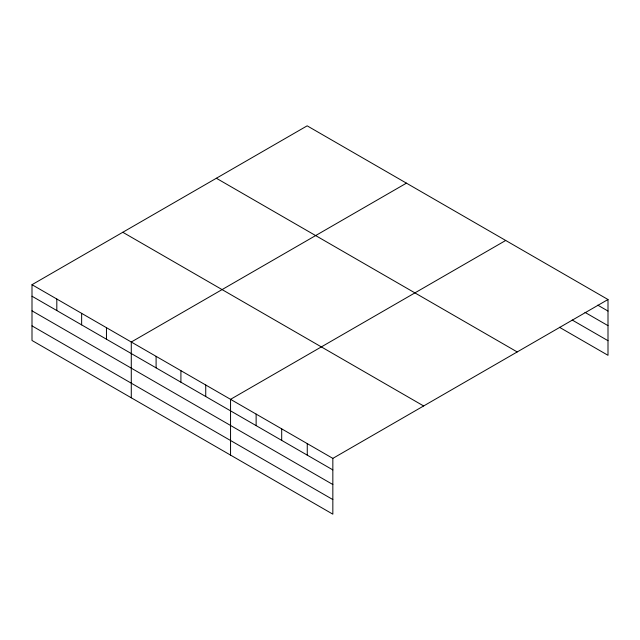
<?xml version="1.0" encoding="UTF-8"?>
<svg xmlns="http://www.w3.org/2000/svg" width="640" height="640" viewBox="0 0 640 640"><rect width="100%" height="100%" fill="white"/><g stroke="black" fill="none" stroke-linecap="round" stroke-linejoin="round"><path stroke-width="0.96" d="M559.416 327.256L608 355.304L608 299.52L307.16 125.832L32 284.696L32 340.48L332.84 514.168L332.84 458.384L32 284.696M406.44 183.152L131.28 342.016L131.28 397.8M505.712 240.464L230.552 399.328L230.552 455.112M332.84 458.384L608 299.52M597.768 305.144L608 311.048M584.984 312.368L608 325.656M572.2 320.032L608 340.696M216.36 178.256L517.2 351.944M122.8 232.272L423.64 405.96M32 296.224L332.84 469.912M32 310.832L332.84 484.52M32 325.872L332.84 499.56M307.264 443.624L307.264 455.152M281.696 428.856L281.696 440.384M256.128 414.096L256.128 425.624M205.736 385L205.736 396.528M180.912 370.672L180.912 382.2M156.096 356.344L156.096 367.872M106.456 327.688L106.456 339.216M81.64 313.352L81.64 324.88M56.816 299.024L56.816 310.552"/></g></svg>
